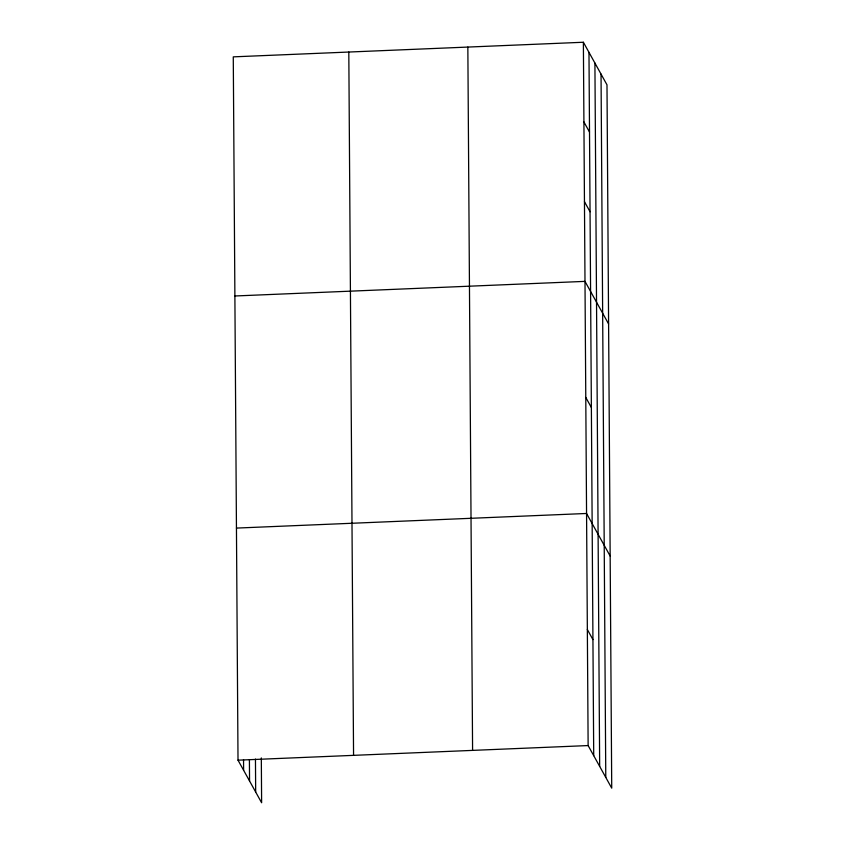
<?xml version="1.0" encoding="UTF-8"?>
<svg xmlns="http://www.w3.org/2000/svg" width="845" height="845" viewBox="0 0 845 845"><rect width="100%" height="100%" fill="white"/><g stroke="black" fill="none" stroke-linecap="round" stroke-linejoin="round"><path stroke-width="1.27" d="M583.377 42.25L588.131 745.565L611.727 788.142L606.985 84.827L583.377 42.25L233.273 56.858L238.015 760.173L261.623 802.75L261.316 757.912M234.889 295.982L584.994 281.374L608.601 323.952M236.452 528.083L586.557 513.475L610.164 556.052M238.015 760.173L588.131 745.565M583.916 121.955L589.514 132.042M584.455 201.67L590.053 211.757M585.775 397.425L591.373 407.512M587.338 629.514L592.936 639.602M601.038 74.106L605.78 777.421M594.912 63.058L599.665 766.373M588.976 52.337L593.718 755.652M467.845 47.066L472.587 750.381M348.805 52.041L353.559 755.356M255.454 759.063L255.676 792.029M249.412 759.877L249.55 780.981M243.54 759.708L243.613 770.26"/></g></svg>
